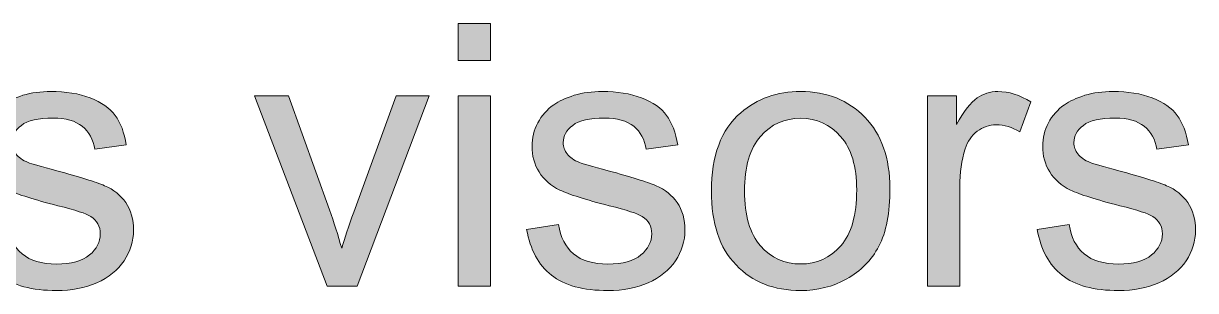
# Model space of a CAD drawing. Header units: inches. Extents: x 247 to 2765, y -1897 to -1110.
# Drawn here: x 308.68 to 322.17, y -1340.21 to -1337.13 of the extents above; entities that cross this region are included whole.
import ezdxf

# ---------------------------------------------------------------- set-up
doc = ezdxf.new("R2010")
doc.units = ezdxf.units.IN
doc.header["$MEASUREMENT"] = 0
doc.layers.add('Layer 1', color=7, linetype='Continuous')

# ---------------------------------------------------------------- blocks, each defined once
blk = doc.blocks.new('block 127')
at = {"layer": 'Layer 1', "true_color": 0x3cb54a}
h = blk.add_hatch(color=95, dxfattribs=at)
h.dxf.hatch_style = 2
h.paths.add_polyline_path([(313.68, -1337.56), (313.68, -1337.132), (314.052, -1337.132), (314.052, -1337.56)])
h.paths.add_polyline_path([(313.68, -1340.162), (313.68, -1337.967), (314.052, -1337.967), (314.052, -1340.162)])
h = blk.add_hatch(color=95, dxfattribs=at)
h.dxf.hatch_style = 2
edge = h.paths.add_edge_path()
edge.add_spline(control_points=[(308.12, -1339.507), (308.12, -1339.507), (308.487, -1339.449), (308.487, -1339.449), (308.509, -1339.596), (308.566, -1339.709), (308.66, -1339.788), (308.754, -1339.867), (308.886, -1339.906), (309.056, -1339.906), (309.227, -1339.906), (309.354, -1339.871), (309.436, -1339.801), (309.518, -1339.732), (309.56, -1339.65), (309.56, -1339.557), (309.56, -1339.473), (309.524, -1339.406), (309.451, -1339.358), (309.399, -1339.325), (309.273, -1339.283), (309.07, -1339.233), (308.798, -1339.164), (308.608, -1339.104), (308.503, -1339.053), (308.398, -1339.003), (308.318, -1338.933), (308.263, -1338.844), (308.208, -1338.755), (308.182, -1338.658), (308.182, -1338.55), (308.182, -1338.453), (308.204, -1338.361), (308.249, -1338.278), (308.293, -1338.194), (308.354, -1338.125), (308.432, -1338.07), (308.49, -1338.028), (308.569, -1337.991), (308.669, -1337.961), (308.768, -1337.931), (308.876, -1337.917), (308.99, -1337.917), (309.162, -1337.917), (309.314, -1337.941), (309.443, -1337.991), (309.574, -1338.041), (309.671, -1338.108), (309.732, -1338.193), (309.793, -1338.277), (309.837, -1338.391), (309.86, -1338.533), (309.86, -1338.533), (309.496, -1338.583), (309.496, -1338.583), (309.48, -1338.47), (309.432, -1338.382), (309.353, -1338.318), (309.274, -1338.254), (309.161, -1338.223), (309.017, -1338.223), (308.846, -1338.223), (308.724, -1338.251), (308.651, -1338.307), (308.578, -1338.364), (308.541, -1338.43), (308.541, -1338.506), (308.541, -1338.555), (308.556, -1338.598), (308.587, -1338.636), (308.617, -1338.676), (308.665, -1338.709), (308.729, -1338.735), (308.766, -1338.749), (308.876, -1338.781), (309.058, -1338.83), (309.321, -1338.901), (309.505, -1338.958), (309.61, -1339.003), (309.714, -1339.048), (309.795, -1339.113), (309.854, -1339.198), (309.913, -1339.284), (309.943, -1339.39), (309.943, -1339.517), (309.943, -1339.641), (309.906, -1339.757), (309.834, -1339.867), (309.762, -1339.976), (309.657, -1340.061), (309.521, -1340.121), (309.384, -1340.181), (309.23, -1340.211), (309.058, -1340.211), (308.772, -1340.211), (308.555, -1340.152), (308.405, -1340.033), (308.256, -1339.915), (308.161, -1339.74), (308.12, -1339.507)], knot_values=[0, 0, 0, 0, 1, 1, 1, 2, 2, 2, 3, 3, 3, 4, 4, 4, 5, 5, 5, 6, 6, 6, 7, 7, 7, 8, 8, 8, 9, 9, 9, 10, 10, 10, 11, 11, 11, 12, 12, 12, 13, 13, 13, 14, 14, 14, 15, 15, 15, 16, 16, 16, 17, 17, 17, 18, 18, 18, 19, 19, 19, 20, 20, 20, 21, 21, 21, 22, 22, 22, 23, 23, 23, 24, 24, 24, 25, 25, 25, 26, 26, 26, 27, 27, 27, 28, 28, 28, 29, 29, 29, 30, 30, 30, 31, 31, 31, 32, 32, 32, 33, 33, 33, 33], degree=3, periodic=1)
h = blk.add_hatch(color=95, dxfattribs=at)
h.dxf.hatch_style = 2
edge = h.paths.add_edge_path()
edge.add_spline(control_points=[(312.171, -1340.162), (312.171, -1340.162), (311.336, -1337.967), (311.336, -1337.967), (311.336, -1337.967), (311.729, -1337.967), (311.729, -1337.967), (311.729, -1337.967), (312.2, -1339.282), (312.2, -1339.282), (312.251, -1339.424), (312.297, -1339.571), (312.34, -1339.724), (312.374, -1339.608), (312.42, -1339.469), (312.479, -1339.307), (312.479, -1339.307), (312.967, -1337.967), (312.967, -1337.967), (312.967, -1337.967), (313.349, -1337.967), (313.349, -1337.967), (313.349, -1337.967), (312.519, -1340.162), (312.519, -1340.162), (312.519, -1340.162), (312.171, -1340.162), (312.171, -1340.162)], knot_values=[0, 0, 0, 0, 1, 1, 1, 2, 2, 2, 3, 3, 3, 4, 4, 4, 5, 5, 5, 6, 6, 6, 7, 7, 7, 8, 8, 8, 9, 9, 9, 9], degree=3, periodic=1)
h = blk.add_hatch(color=95, dxfattribs=at)
h.dxf.hatch_style = 2
edge = h.paths.add_edge_path()
edge.add_spline(control_points=[(314.47, -1339.507), (314.47, -1339.507), (314.837, -1339.449), (314.837, -1339.449), (314.859, -1339.596), (314.916, -1339.709), (315.01, -1339.788), (315.104, -1339.867), (315.236, -1339.906), (315.406, -1339.906), (315.577, -1339.906), (315.704, -1339.871), (315.786, -1339.801), (315.868, -1339.732), (315.91, -1339.65), (315.91, -1339.557), (315.91, -1339.473), (315.874, -1339.406), (315.801, -1339.358), (315.749, -1339.325), (315.623, -1339.283), (315.42, -1339.233), (315.148, -1339.164), (314.958, -1339.104), (314.853, -1339.053), (314.748, -1339.003), (314.668, -1338.933), (314.613, -1338.844), (314.558, -1338.755), (314.532, -1338.658), (314.532, -1338.55), (314.532, -1338.453), (314.554, -1338.361), (314.599, -1338.278), (314.643, -1338.194), (314.704, -1338.125), (314.782, -1338.07), (314.84, -1338.028), (314.919, -1337.991), (315.019, -1337.961), (315.118, -1337.931), (315.226, -1337.917), (315.34, -1337.917), (315.512, -1337.917), (315.664, -1337.941), (315.793, -1337.991), (315.924, -1338.041), (316.021, -1338.108), (316.082, -1338.193), (316.143, -1338.277), (316.187, -1338.391), (316.21, -1338.533), (316.21, -1338.533), (315.846, -1338.583), (315.846, -1338.583), (315.83, -1338.47), (315.782, -1338.382), (315.703, -1338.318), (315.624, -1338.254), (315.511, -1338.223), (315.367, -1338.223), (315.196, -1338.223), (315.074, -1338.251), (315.001, -1338.307), (314.928, -1338.364), (314.891, -1338.43), (314.891, -1338.506), (314.891, -1338.555), (314.906, -1338.598), (314.937, -1338.636), (314.967, -1338.676), (315.015, -1338.709), (315.079, -1338.735), (315.116, -1338.749), (315.226, -1338.781), (315.408, -1338.83), (315.671, -1338.901), (315.855, -1338.958), (315.96, -1339.003), (316.064, -1339.048), (316.145, -1339.113), (316.204, -1339.198), (316.263, -1339.284), (316.293, -1339.39), (316.293, -1339.517), (316.293, -1339.641), (316.256, -1339.757), (316.184, -1339.867), (316.112, -1339.976), (316.007, -1340.061), (315.871, -1340.121), (315.734, -1340.181), (315.58, -1340.211), (315.408, -1340.211), (315.122, -1340.211), (314.905, -1340.152), (314.755, -1340.033), (314.606, -1339.915), (314.511, -1339.74), (314.47, -1339.507)], knot_values=[0, 0, 0, 0, 1, 1, 1, 2, 2, 2, 3, 3, 3, 4, 4, 4, 5, 5, 5, 6, 6, 6, 7, 7, 7, 8, 8, 8, 9, 9, 9, 10, 10, 10, 11, 11, 11, 12, 12, 12, 13, 13, 13, 14, 14, 14, 15, 15, 15, 16, 16, 16, 17, 17, 17, 18, 18, 18, 19, 19, 19, 20, 20, 20, 21, 21, 21, 22, 22, 22, 23, 23, 23, 24, 24, 24, 25, 25, 25, 26, 26, 26, 27, 27, 27, 28, 28, 28, 29, 29, 29, 30, 30, 30, 31, 31, 31, 32, 32, 32, 33, 33, 33, 33], degree=3, periodic=1)
h = blk.add_hatch(color=95, dxfattribs=at)
h.dxf.hatch_style = 2
edge = h.paths.add_edge_path()
edge.add_spline(control_points=[(316.597, -1339.064), (316.597, -1338.658), (316.71, -1338.357), (316.936, -1338.161), (317.124, -1337.998), (317.355, -1337.917), (317.626, -1337.917), (317.928, -1337.917), (318.174, -1338.016), (318.366, -1338.214), (318.557, -1338.412), (318.653, -1338.685), (318.653, -1339.033), (318.653, -1339.316), (318.611, -1339.539), (318.526, -1339.7), (318.441, -1339.862), (318.318, -1339.987), (318.156, -1340.077), (317.994, -1340.167), (317.817, -1340.211), (317.626, -1340.211), (317.319, -1340.211), (317.07, -1340.114), (316.881, -1339.916), (316.691, -1339.719), (316.597, -1339.435), (316.597, -1339.064)], knot_values=[0, 0, 0, 0, 1, 1, 1, 2, 2, 2, 3, 3, 3, 4, 4, 4, 5, 5, 5, 6, 6, 6, 7, 7, 7, 8, 8, 8, 9, 9, 9, 9], degree=3, periodic=1)
edge = h.paths.add_edge_path()
edge.add_spline(control_points=[(316.979, -1339.064), (316.979, -1339.345), (317.04, -1339.556), (317.163, -1339.696), (317.286, -1339.836), (317.44, -1339.905), (317.626, -1339.905), (317.811, -1339.905), (317.964, -1339.836), (318.087, -1339.695), (318.21, -1339.554), (318.271, -1339.34), (318.271, -1339.052), (318.271, -1338.78), (318.209, -1338.575), (318.086, -1338.435), (317.963, -1338.295), (317.809, -1338.225), (317.626, -1338.225), (317.44, -1338.225), (317.286, -1338.295), (317.163, -1338.434), (317.04, -1338.574), (316.979, -1338.784), (316.979, -1339.064)], knot_values=[0, 0, 0, 0, 1, 1, 1, 2, 2, 2, 3, 3, 3, 4, 4, 4, 5, 5, 5, 6, 6, 6, 7, 7, 7, 8, 8, 8, 8], degree=3, periodic=1)
h = blk.add_hatch(color=95, dxfattribs=at)
h.dxf.hatch_style = 2
edge = h.paths.add_edge_path()
edge.add_spline(control_points=[(319.085, -1340.162), (319.085, -1340.162), (319.085, -1337.967), (319.085, -1337.967), (319.085, -1337.967), (319.42, -1337.967), (319.42, -1337.967), (319.42, -1337.967), (319.42, -1338.299), (319.42, -1338.299), (319.506, -1338.144), (319.584, -1338.042), (319.657, -1337.991), (319.729, -1337.942), (319.809, -1337.917), (319.896, -1337.917), (320.021, -1337.917), (320.149, -1337.957), (320.278, -1338.037), (320.278, -1338.037), (320.15, -1338.382), (320.15, -1338.382), (320.06, -1338.329), (319.968, -1338.301), (319.878, -1338.301), (319.797, -1338.301), (319.723, -1338.326), (319.659, -1338.375), (319.594, -1338.424), (319.548, -1338.492), (319.52, -1338.578), (319.479, -1338.711), (319.458, -1338.855), (319.458, -1339.012), (319.458, -1339.012), (319.458, -1340.162), (319.458, -1340.162), (319.458, -1340.162), (319.085, -1340.162), (319.085, -1340.162), (319.085, -1340.162), (319.085, -1340.162), (319.085, -1340.162)], knot_values=[0, 0, 0, 0, 1, 1, 1, 2, 2, 2, 3, 3, 3, 4, 4, 4, 5, 5, 5, 6, 6, 6, 7, 7, 7, 8, 8, 8, 9, 9, 9, 10, 10, 10, 11, 11, 11, 12, 12, 12, 13, 13, 13, 14, 14, 14, 14], degree=3, periodic=1)
h = blk.add_hatch(color=95, dxfattribs=at)
h.dxf.hatch_style = 2
edge = h.paths.add_edge_path()
edge.add_spline(control_points=[(320.35, -1339.507), (320.35, -1339.507), (320.718, -1339.449), (320.718, -1339.449), (320.739, -1339.596), (320.797, -1339.709), (320.89, -1339.788), (320.985, -1339.867), (321.118, -1339.906), (321.286, -1339.906), (321.457, -1339.906), (321.584, -1339.871), (321.667, -1339.801), (321.749, -1339.732), (321.791, -1339.65), (321.791, -1339.557), (321.791, -1339.473), (321.754, -1339.406), (321.681, -1339.358), (321.629, -1339.325), (321.503, -1339.283), (321.301, -1339.233), (321.028, -1339.164), (320.839, -1339.104), (320.733, -1339.053), (320.628, -1339.003), (320.549, -1338.933), (320.494, -1338.844), (320.438, -1338.755), (320.413, -1338.658), (320.413, -1338.55), (320.413, -1338.453), (320.435, -1338.361), (320.479, -1338.278), (320.524, -1338.194), (320.585, -1338.125), (320.663, -1338.07), (320.721, -1338.028), (320.8, -1337.991), (320.899, -1337.961), (320.999, -1337.931), (321.106, -1337.917), (321.221, -1337.917), (321.392, -1337.917), (321.544, -1337.941), (321.674, -1337.991), (321.804, -1338.041), (321.901, -1338.108), (321.962, -1338.193), (322.024, -1338.277), (322.067, -1338.391), (322.09, -1338.533), (322.09, -1338.533), (321.727, -1338.583), (321.727, -1338.583), (321.71, -1338.47), (321.662, -1338.382), (321.583, -1338.318), (321.504, -1338.254), (321.392, -1338.223), (321.247, -1338.223), (321.077, -1338.223), (320.954, -1338.251), (320.882, -1338.307), (320.809, -1338.364), (320.772, -1338.43), (320.772, -1338.506), (320.772, -1338.555), (320.787, -1338.598), (320.817, -1338.636), (320.847, -1338.676), (320.895, -1338.709), (320.96, -1338.735), (320.996, -1338.749), (321.106, -1338.781), (321.288, -1338.83), (321.552, -1338.901), (321.736, -1338.958), (321.84, -1339.003), (321.944, -1339.048), (322.025, -1339.113), (322.084, -1339.198), (322.143, -1339.284), (322.173, -1339.39), (322.173, -1339.517), (322.173, -1339.641), (322.137, -1339.757), (322.065, -1339.867), (321.992, -1339.976), (321.888, -1340.061), (321.751, -1340.121), (321.614, -1340.181), (321.461, -1340.211), (321.288, -1340.211), (321.003, -1340.211), (320.785, -1340.152), (320.636, -1340.033), (320.486, -1339.915), (320.392, -1339.74), (320.35, -1339.507)], knot_values=[0, 0, 0, 0, 1, 1, 1, 2, 2, 2, 3, 3, 3, 4, 4, 4, 5, 5, 5, 6, 6, 6, 7, 7, 7, 8, 8, 8, 9, 9, 9, 10, 10, 10, 11, 11, 11, 12, 12, 12, 13, 13, 13, 14, 14, 14, 15, 15, 15, 16, 16, 16, 17, 17, 17, 18, 18, 18, 19, 19, 19, 20, 20, 20, 21, 21, 21, 22, 22, 22, 23, 23, 23, 24, 24, 24, 25, 25, 25, 26, 26, 26, 27, 27, 27, 28, 28, 28, 29, 29, 29, 30, 30, 30, 31, 31, 31, 32, 32, 32, 33, 33, 33, 33], degree=3, periodic=1)
at = {"layer": 'Layer 1', "lineweight": 0}
for points in [[(313.68, -1337.56), (313.68, -1337.132), (314.052, -1337.132), (314.052, -1337.56), (313.68, -1337.56)], [(313.68, -1340.162), (313.68, -1337.967), (314.052, -1337.967), (314.052, -1340.162), (313.68, -1340.162)]]:
    blk.add_lwpolyline(points, dxfattribs=at)
for points, knots in [([(308.12, -1339.507), (308.12, -1339.507), (308.487, -1339.449), (308.487, -1339.449), (308.509, -1339.596), (308.566, -1339.709), (308.66, -1339.788), (308.754, -1339.867), (308.886, -1339.906), (309.056, -1339.906), (309.227, -1339.906), (309.354, -1339.871), (309.436, -1339.801), (309.518, -1339.732), (309.56, -1339.65), (309.56, -1339.557), (309.56, -1339.473), (309.524, -1339.406), (309.451, -1339.358), (309.399, -1339.325), (309.273, -1339.283), (309.07, -1339.233), (308.798, -1339.164), (308.608, -1339.104), (308.503, -1339.053), (308.398, -1339.003), (308.318, -1338.933), (308.263, -1338.844), (308.208, -1338.755), (308.182, -1338.658), (308.182, -1338.55), (308.182, -1338.453), (308.204, -1338.361), (308.249, -1338.278), (308.293, -1338.194), (308.354, -1338.125), (308.432, -1338.07), (308.49, -1338.028), (308.569, -1337.991), (308.669, -1337.961), (308.768, -1337.931), (308.876, -1337.917), (308.99, -1337.917), (309.162, -1337.917), (309.314, -1337.941), (309.443, -1337.991), (309.574, -1338.041), (309.671, -1338.108), (309.732, -1338.193), (309.793, -1338.277), (309.837, -1338.391), (309.86, -1338.533), (309.86, -1338.533), (309.496, -1338.583), (309.496, -1338.583), (309.48, -1338.47), (309.432, -1338.382), (309.353, -1338.318), (309.274, -1338.254), (309.161, -1338.223), (309.017, -1338.223), (308.846, -1338.223), (308.724, -1338.251), (308.651, -1338.307), (308.578, -1338.364), (308.541, -1338.43), (308.541, -1338.506), (308.541, -1338.555), (308.556, -1338.598), (308.587, -1338.636), (308.617, -1338.676), (308.665, -1338.709), (308.729, -1338.735), (308.766, -1338.749), (308.876, -1338.781), (309.058, -1338.83), (309.321, -1338.901), (309.505, -1338.958), (309.61, -1339.003), (309.714, -1339.048), (309.795, -1339.113), (309.854, -1339.198), (309.913, -1339.284), (309.943, -1339.39), (309.943, -1339.517), (309.943, -1339.641), (309.906, -1339.757), (309.834, -1339.867), (309.762, -1339.976), (309.657, -1340.061), (309.521, -1340.121), (309.384, -1340.181), (309.23, -1340.211), (309.058, -1340.211), (308.772, -1340.211), (308.555, -1340.152), (308.405, -1340.033), (308.256, -1339.915), (308.161, -1339.74), (308.12, -1339.507)], [0, 0, 0, 0, 1, 1, 1, 2, 2, 2, 3, 3, 3, 4, 4, 4, 5, 5, 5, 6, 6, 6, 7, 7, 7, 8, 8, 8, 9, 9, 9, 10, 10, 10, 11, 11, 11, 12, 12, 12, 13, 13, 13, 14, 14, 14, 15, 15, 15, 16, 16, 16, 17, 17, 17, 18, 18, 18, 19, 19, 19, 20, 20, 20, 21, 21, 21, 22, 22, 22, 23, 23, 23, 24, 24, 24, 25, 25, 25, 26, 26, 26, 27, 27, 27, 28, 28, 28, 29, 29, 29, 30, 30, 30, 31, 31, 31, 32, 32, 32, 33, 33, 33, 33]), ([(312.171, -1340.162), (312.171, -1340.162), (311.336, -1337.967), (311.336, -1337.967), (311.336, -1337.967), (311.729, -1337.967), (311.729, -1337.967), (311.729, -1337.967), (312.2, -1339.282), (312.2, -1339.282), (312.251, -1339.424), (312.297, -1339.571), (312.34, -1339.724), (312.374, -1339.608), (312.42, -1339.469), (312.479, -1339.307), (312.479, -1339.307), (312.967, -1337.967), (312.967, -1337.967), (312.967, -1337.967), (313.349, -1337.967), (313.349, -1337.967), (313.349, -1337.967), (312.519, -1340.162), (312.519, -1340.162), (312.519, -1340.162), (312.171, -1340.162), (312.171, -1340.162)], [0, 0, 0, 0, 1, 1, 1, 2, 2, 2, 3, 3, 3, 4, 4, 4, 5, 5, 5, 6, 6, 6, 7, 7, 7, 8, 8, 8, 9, 9, 9, 9]), ([(314.47, -1339.507), (314.47, -1339.507), (314.837, -1339.449), (314.837, -1339.449), (314.859, -1339.596), (314.916, -1339.709), (315.01, -1339.788), (315.104, -1339.867), (315.236, -1339.906), (315.406, -1339.906), (315.577, -1339.906), (315.704, -1339.871), (315.786, -1339.801), (315.868, -1339.732), (315.91, -1339.65), (315.91, -1339.557), (315.91, -1339.473), (315.874, -1339.406), (315.801, -1339.358), (315.749, -1339.325), (315.623, -1339.283), (315.42, -1339.233), (315.148, -1339.164), (314.958, -1339.104), (314.853, -1339.053), (314.748, -1339.003), (314.668, -1338.933), (314.613, -1338.844), (314.558, -1338.755), (314.532, -1338.658), (314.532, -1338.55), (314.532, -1338.453), (314.554, -1338.361), (314.599, -1338.278), (314.643, -1338.194), (314.704, -1338.125), (314.782, -1338.07), (314.84, -1338.028), (314.919, -1337.991), (315.019, -1337.961), (315.118, -1337.931), (315.226, -1337.917), (315.34, -1337.917), (315.512, -1337.917), (315.664, -1337.941), (315.793, -1337.991), (315.924, -1338.041), (316.021, -1338.108), (316.082, -1338.193), (316.143, -1338.277), (316.187, -1338.391), (316.21, -1338.533), (316.21, -1338.533), (315.846, -1338.583), (315.846, -1338.583), (315.83, -1338.47), (315.782, -1338.382), (315.703, -1338.318), (315.624, -1338.254), (315.511, -1338.223), (315.367, -1338.223), (315.196, -1338.223), (315.074, -1338.251), (315.001, -1338.307), (314.928, -1338.364), (314.891, -1338.43), (314.891, -1338.506), (314.891, -1338.555), (314.906, -1338.598), (314.937, -1338.636), (314.967, -1338.676), (315.015, -1338.709), (315.079, -1338.735), (315.116, -1338.749), (315.226, -1338.781), (315.408, -1338.83), (315.671, -1338.901), (315.855, -1338.958), (315.96, -1339.003), (316.064, -1339.048), (316.145, -1339.113), (316.204, -1339.198), (316.263, -1339.284), (316.293, -1339.39), (316.293, -1339.517), (316.293, -1339.641), (316.256, -1339.757), (316.184, -1339.867), (316.112, -1339.976), (316.007, -1340.061), (315.871, -1340.121), (315.734, -1340.181), (315.58, -1340.211), (315.408, -1340.211), (315.122, -1340.211), (314.905, -1340.152), (314.755, -1340.033), (314.606, -1339.915), (314.511, -1339.74), (314.47, -1339.507)], [0, 0, 0, 0, 1, 1, 1, 2, 2, 2, 3, 3, 3, 4, 4, 4, 5, 5, 5, 6, 6, 6, 7, 7, 7, 8, 8, 8, 9, 9, 9, 10, 10, 10, 11, 11, 11, 12, 12, 12, 13, 13, 13, 14, 14, 14, 15, 15, 15, 16, 16, 16, 17, 17, 17, 18, 18, 18, 19, 19, 19, 20, 20, 20, 21, 21, 21, 22, 22, 22, 23, 23, 23, 24, 24, 24, 25, 25, 25, 26, 26, 26, 27, 27, 27, 28, 28, 28, 29, 29, 29, 30, 30, 30, 31, 31, 31, 32, 32, 32, 33, 33, 33, 33]), ([(316.597, -1339.064), (316.597, -1338.658), (316.71, -1338.357), (316.936, -1338.161), (317.124, -1337.998), (317.355, -1337.917), (317.626, -1337.917), (317.928, -1337.917), (318.174, -1338.016), (318.366, -1338.214), (318.557, -1338.412), (318.653, -1338.685), (318.653, -1339.033), (318.653, -1339.316), (318.611, -1339.539), (318.526, -1339.7), (318.441, -1339.862), (318.318, -1339.987), (318.156, -1340.077), (317.994, -1340.167), (317.817, -1340.211), (317.626, -1340.211), (317.319, -1340.211), (317.07, -1340.114), (316.881, -1339.916), (316.691, -1339.719), (316.597, -1339.435), (316.597, -1339.064)], [0, 0, 0, 0, 1, 1, 1, 2, 2, 2, 3, 3, 3, 4, 4, 4, 5, 5, 5, 6, 6, 6, 7, 7, 7, 8, 8, 8, 9, 9, 9, 9]), ([(319.085, -1340.162), (319.085, -1340.162), (319.085, -1337.967), (319.085, -1337.967), (319.085, -1337.967), (319.42, -1337.967), (319.42, -1337.967), (319.42, -1337.967), (319.42, -1338.299), (319.42, -1338.299), (319.506, -1338.144), (319.584, -1338.042), (319.657, -1337.991), (319.729, -1337.942), (319.809, -1337.917), (319.896, -1337.917), (320.021, -1337.917), (320.149, -1337.957), (320.278, -1338.037), (320.278, -1338.037), (320.15, -1338.382), (320.15, -1338.382), (320.06, -1338.329), (319.968, -1338.301), (319.878, -1338.301), (319.797, -1338.301), (319.723, -1338.326), (319.659, -1338.375), (319.594, -1338.424), (319.548, -1338.492), (319.52, -1338.578), (319.479, -1338.711), (319.458, -1338.855), (319.458, -1339.012), (319.458, -1339.012), (319.458, -1340.162), (319.458, -1340.162), (319.458, -1340.162), (319.085, -1340.162), (319.085, -1340.162), (319.085, -1340.162), (319.085, -1340.162), (319.085, -1340.162)], [0, 0, 0, 0, 1, 1, 1, 2, 2, 2, 3, 3, 3, 4, 4, 4, 5, 5, 5, 6, 6, 6, 7, 7, 7, 8, 8, 8, 9, 9, 9, 10, 10, 10, 11, 11, 11, 12, 12, 12, 13, 13, 13, 14, 14, 14, 14]), ([(320.35, -1339.507), (320.35, -1339.507), (320.718, -1339.449), (320.718, -1339.449), (320.739, -1339.596), (320.797, -1339.709), (320.89, -1339.788), (320.985, -1339.867), (321.118, -1339.906), (321.286, -1339.906), (321.457, -1339.906), (321.584, -1339.871), (321.667, -1339.801), (321.749, -1339.732), (321.791, -1339.65), (321.791, -1339.557), (321.791, -1339.473), (321.754, -1339.406), (321.681, -1339.358), (321.629, -1339.325), (321.503, -1339.283), (321.301, -1339.233), (321.028, -1339.164), (320.839, -1339.104), (320.733, -1339.053), (320.628, -1339.003), (320.549, -1338.933), (320.494, -1338.844), (320.438, -1338.755), (320.413, -1338.658), (320.413, -1338.55), (320.413, -1338.453), (320.435, -1338.361), (320.479, -1338.278), (320.524, -1338.194), (320.585, -1338.125), (320.663, -1338.07), (320.721, -1338.028), (320.8, -1337.991), (320.899, -1337.961), (320.999, -1337.931), (321.106, -1337.917), (321.221, -1337.917), (321.392, -1337.917), (321.544, -1337.941), (321.674, -1337.991), (321.804, -1338.041), (321.901, -1338.108), (321.962, -1338.193), (322.024, -1338.277), (322.067, -1338.391), (322.09, -1338.533), (322.09, -1338.533), (321.727, -1338.583), (321.727, -1338.583), (321.71, -1338.47), (321.662, -1338.382), (321.583, -1338.318), (321.504, -1338.254), (321.392, -1338.223), (321.247, -1338.223), (321.077, -1338.223), (320.954, -1338.251), (320.882, -1338.307), (320.809, -1338.364), (320.772, -1338.43), (320.772, -1338.506), (320.772, -1338.555), (320.787, -1338.598), (320.817, -1338.636), (320.847, -1338.676), (320.895, -1338.709), (320.96, -1338.735), (320.996, -1338.749), (321.106, -1338.781), (321.288, -1338.83), (321.552, -1338.901), (321.736, -1338.958), (321.84, -1339.003), (321.944, -1339.048), (322.025, -1339.113), (322.084, -1339.198), (322.143, -1339.284), (322.173, -1339.39), (322.173, -1339.517), (322.173, -1339.641), (322.137, -1339.757), (322.065, -1339.867), (321.992, -1339.976), (321.888, -1340.061), (321.751, -1340.121), (321.614, -1340.181), (321.461, -1340.211), (321.288, -1340.211), (321.003, -1340.211), (320.785, -1340.152), (320.636, -1340.033), (320.486, -1339.915), (320.392, -1339.74), (320.35, -1339.507)], [0, 0, 0, 0, 1, 1, 1, 2, 2, 2, 3, 3, 3, 4, 4, 4, 5, 5, 5, 6, 6, 6, 7, 7, 7, 8, 8, 8, 9, 9, 9, 10, 10, 10, 11, 11, 11, 12, 12, 12, 13, 13, 13, 14, 14, 14, 15, 15, 15, 16, 16, 16, 17, 17, 17, 18, 18, 18, 19, 19, 19, 20, 20, 20, 21, 21, 21, 22, 22, 22, 23, 23, 23, 24, 24, 24, 25, 25, 25, 26, 26, 26, 27, 27, 27, 28, 28, 28, 29, 29, 29, 30, 30, 30, 31, 31, 31, 32, 32, 32, 33, 33, 33, 33]), ([(316.979, -1339.064), (316.979, -1339.345), (317.04, -1339.556), (317.163, -1339.696), (317.286, -1339.836), (317.44, -1339.905), (317.626, -1339.905), (317.811, -1339.905), (317.964, -1339.836), (318.087, -1339.695), (318.21, -1339.554), (318.271, -1339.34), (318.271, -1339.052), (318.271, -1338.78), (318.209, -1338.575), (318.086, -1338.435), (317.963, -1338.295), (317.809, -1338.225), (317.626, -1338.225), (317.44, -1338.225), (317.286, -1338.295), (317.163, -1338.434), (317.04, -1338.574), (316.979, -1338.784), (316.979, -1339.064)], [0, 0, 0, 0, 1, 1, 1, 2, 2, 2, 3, 3, 3, 4, 4, 4, 5, 5, 5, 6, 6, 6, 7, 7, 7, 8, 8, 8, 8])]:
    blk.add_open_spline(points, degree=3, knots=knots, dxfattribs=at)

msp = doc.modelspace()

# ---------------------------------------------------------------- block references
at = {"layer": 'Layer 1'}
msp.add_blockref('block 127', (0, 0), dxfattribs=at)

doc.saveas('drawing.dxf')
